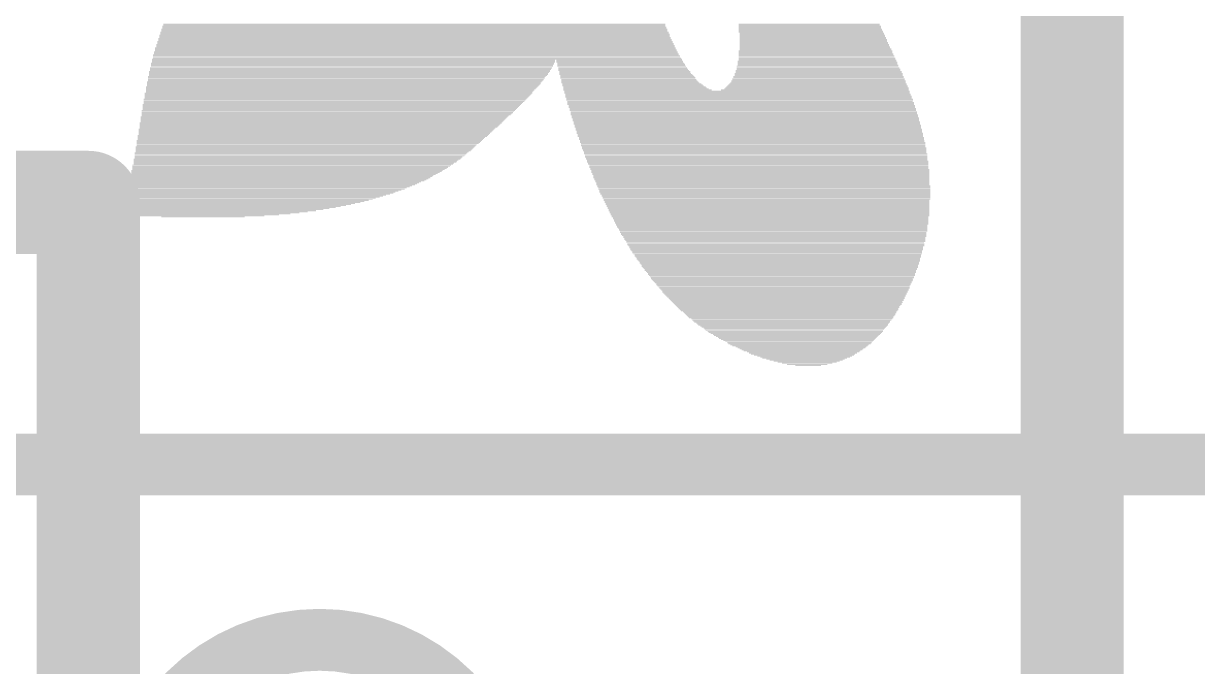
# Model space of a CAD drawing. Extents: x 0.5 to 16, y 1.5 to 29.5.
# Drawn here: x 6.306 to 9.199, y 17.907 to 19.491 of the extents above; entities that cross this region are included whole.
import ezdxf

# ---------------------------------------------------------------- set-up
doc = ezdxf.new("R2010")
doc.units = 0
doc.layers.add('1', color=12, linetype='CONTINUOUS')
doc.layers.add('21', color=40, linetype='CONTINUOUS')

# ---------------------------------------------------------------- blocks, each defined once
blk = doc.blocks.new('RECT')
blk.add_solid([(-0.5, -0.5), (0.5, -0.5), (-0.5, 0.5), (0.5, 0.5)])

msp = doc.modelspace()

# ---------------------------------------------------------------- linework, layer by layer
at = {"layer": '1', "const_width": 0.254}
for points in [[(8.89, 17.78), (8.89, 21.59)], [(6.466, 19.05), (5.08, 19.05)], [(6.466, 17.515), (6.466, 19.05)], [(9.906, 16.764), (8.89, 17.78)]]:
    msp.add_lwpolyline(points, dxfattribs=at)
at = {"layer": '1', "const_width": 0.127}
for points in [[(6.5295, 19.05, 1), (6.4025, 19.05)], [(6.466, 18.9865, 1), (6.466, 19.1135)]]:
    msp.add_lwpolyline(points, format="xyb", dxfattribs=at)
at = {"layer": '21', "const_width": 0.1524}
msp.add_lwpolyline([(5.9722, 18.4046), (10.5378, 18.4046)], dxfattribs=at)
msp.add_lwpolyline([(7.0358, 17.0584, 1), (7.0358, 17.9728, 1), (7.0358, 17.0584)], format="xyb", dxfattribs=at)

# ---------------------------------------------------------------- block references
at = {"layer": '21'}
for p, xscale, yscale in [((7.2694, 19.469), 1.2522, 0.0024), ((7.2694, 19.4766), 1.247, 0.0024), ((7.2694, 19.4741), 1.247, 0.0026), ((7.2694, 19.4715), 1.247, 0.0024), ((7.2681, 19.4842), 1.2394, 0.0024), ((7.2694, 19.4817), 1.242, 0.0024), ((7.2694, 19.4792), 1.242, 0.0026), ((7.2694, 19.4893), 1.237, 0.0024), ((7.2694, 19.4868), 1.237, 0.0026), ((8.2422, 19.4893), 0.3478, 0.0024), ((8.2422, 19.4868), 0.3478, 0.0026), ((8.2435, 19.4842), 0.3504, 0.0024), ((8.2435, 19.4817), 0.3504, 0.0024), ((8.2435, 19.4792), 0.3504, 0.0026), ((8.2448, 19.4766), 0.353, 0.0024), ((8.2448, 19.4741), 0.353, 0.0026), ((8.2461, 19.4715), 0.3556, 0.0024), ((8.2461, 19.469), 0.3556, 0.0024), ((7.2707, 19.4385), 1.275, 0.0024), ((7.2707, 19.4461), 1.27, 0.0024), ((7.2707, 19.4436), 1.27, 0.0024), ((7.2719, 19.4411), 1.2724, 0.0026), ((7.2694, 19.4538), 1.2624, 0.0026), ((7.2707, 19.4512), 1.265, 0.0024), ((7.2707, 19.4487), 1.265, 0.0026), ((7.2694, 19.4614), 1.2572, 0.0026), ((7.2694, 19.4588), 1.2572, 0.0024), ((7.2707, 19.4563), 1.2598, 0.0024), ((7.2694, 19.4665), 1.2522, 0.0026), ((7.2707, 19.4639), 1.2548, 0.0024), ((8.2486, 19.4665), 0.3556, 0.0026), ((8.2486, 19.4639), 0.3556, 0.0024), ((8.2498, 19.4614), 0.358, 0.0026), ((8.2498, 19.4588), 0.358, 0.0024), ((8.2511, 19.4563), 0.3606, 0.0024), ((8.2511, 19.4538), 0.3606, 0.0026), ((8.2524, 19.4512), 0.3632, 0.0024), ((8.2524, 19.4487), 0.3632, 0.0026), ((8.2524, 19.4461), 0.3632, 0.0024), ((8.2537, 19.4436), 0.3658, 0.0024), ((8.2537, 19.4411), 0.3658, 0.0026), ((8.2549, 19.4385), 0.3682, 0.0024), ((7.2732, 19.4131), 1.2954, 0.0024), ((7.2745, 19.4106), 1.298, 0.0026), ((7.2732, 19.4207), 1.2902, 0.0024), ((7.2732, 19.4182), 1.2902, 0.0024), ((7.2745, 19.4157), 1.2928, 0.0026), ((7.2719, 19.4309), 1.2826, 0.0024), ((7.2719, 19.4284), 1.2826, 0.0026), ((7.2732, 19.4258), 1.2852, 0.0024), ((7.2732, 19.4233), 1.2852, 0.0026), ((7.272, 19.436), 1.2776, 0.0026), ((7.272, 19.4334), 1.2776, 0.0024), ((8.2575, 19.4233), 0.3784, 0.0026), ((8.2575, 19.4207), 0.3784, 0.0024), ((8.2575, 19.4182), 0.3784, 0.0024), ((8.2588, 19.4157), 0.381, 0.0026), ((8.2588, 19.4131), 0.381, 0.0024), ((8.26, 19.4106), 0.3834, 0.0026), ((8.2549, 19.436), 0.3682, 0.0026), ((8.2562, 19.4334), 0.3708, 0.0024), ((8.2562, 19.4309), 0.3708, 0.0024), ((8.2575, 19.4284), 0.3734, 0.0026), ((8.2575, 19.4258), 0.3734, 0.0024), ((7.1132, 19.3826), 0.9906, 0.0024), ((7.1132, 19.3801), 0.9906, 0.0024), ((7.117, 19.3928), 0.993, 0.0024), ((7.117, 19.3903), 0.993, 0.0026), ((7.1158, 19.3877), 0.9906, 0.0024), ((7.1158, 19.3852), 0.9906, 0.0026), ((7.2758, 19.403), 1.3056, 0.0026), ((7.1195, 19.4004), 0.993, 0.0024), ((7.1195, 19.3979), 0.993, 0.0026), ((7.1195, 19.3953), 0.993, 0.0024), ((7.2745, 19.408), 1.298, 0.0024), ((7.2757, 19.4055), 1.3004, 0.0024), ((7.7736, 19.4004), 0.3098, 0.0024), ((7.7749, 19.3979), 0.3124, 0.0026), ((7.7749, 19.3953), 0.3124, 0.0024), ((7.7774, 19.3928), 0.3124, 0.0024), ((7.7787, 19.3903), 0.315, 0.0026), ((7.7787, 19.3877), 0.315, 0.0024), ((7.7799, 19.3852), 0.3174, 0.0026), ((7.7825, 19.3826), 0.3174, 0.0024), ((7.7825, 19.3801), 0.3174, 0.0024), ((8.2626, 19.3852), 0.3988, 0.0026), ((8.2638, 19.3826), 0.4012, 0.0024), ((8.2638, 19.3801), 0.4012, 0.0024), ((8.2613, 19.3979), 0.3912, 0.0026), ((8.2625, 19.3953), 0.3936, 0.0024), ((8.2625, 19.3928), 0.3936, 0.0024), ((8.2625, 19.3903), 0.3936, 0.0026), ((8.2638, 19.3877), 0.3962, 0.0024), ((8.26, 19.408), 0.3834, 0.0024), ((8.2613, 19.4055), 0.386, 0.0024), ((8.2613, 19.403), 0.386, 0.0026), ((8.2626, 19.4004), 0.3886, 0.0024), ((7.103, 19.3598), 0.9804, 0.0026), ((7.1017, 19.3572), 0.9778, 0.0024), ((7.1017, 19.3547), 0.9778, 0.0024), ((7.1005, 19.3522), 0.9754, 0.0026), ((7.1094, 19.3725), 0.988, 0.0026), ((7.1081, 19.3699), 0.9854, 0.0024), ((7.1069, 19.3674), 0.983, 0.0024), ((7.1069, 19.3649), 0.983, 0.0026), ((7.1056, 19.3623), 0.9804, 0.0024), ((7.1119, 19.3776), 0.988, 0.0026), ((7.1106, 19.375), 0.9854, 0.0024), ((7.7838, 19.3776), 0.32, 0.0026), ((7.785, 19.375), 0.3224, 0.0024), ((7.7876, 19.3725), 0.3226, 0.0026), ((7.7876, 19.3699), 0.3226, 0.0024), ((7.7888, 19.3674), 0.325, 0.0024), ((7.7901, 19.3649), 0.3276, 0.0026), ((7.7926, 19.3623), 0.3276, 0.0024), ((7.7939, 19.3598), 0.3302, 0.0026), ((7.7952, 19.3572), 0.3328, 0.0024), ((7.7952, 19.3547), 0.3328, 0.0024), ((7.7977, 19.3522), 0.3326, 0.0026), ((8.2651, 19.3547), 0.4242, 0.0024), ((8.2651, 19.3522), 0.4242, 0.0026), ((8.2651, 19.3598), 0.419, 0.0026), ((8.2651, 19.3572), 0.419, 0.0024), ((8.2651, 19.3674), 0.414, 0.0024), ((8.2651, 19.3649), 0.414, 0.0026), ((8.2651, 19.3623), 0.414, 0.0024), ((8.2638, 19.375), 0.4064, 0.0024), ((8.2651, 19.3725), 0.409, 0.0026), ((8.2651, 19.3699), 0.409, 0.0024), ((8.2651, 19.3776), 0.4038, 0.0026), ((7.0904, 19.3344), 0.9652, 0.0026), ((7.0891, 19.3318), 0.9626, 0.0024), ((7.0878, 19.3293), 0.96, 0.0024), ((7.0865, 19.3268), 0.9574, 0.0026), ((7.0853, 19.3242), 0.955, 0.0024), ((7.0967, 19.3471), 0.9728, 0.0026), ((7.0954, 19.3445), 0.9702, 0.0024), ((7.0954, 19.342), 0.9702, 0.0024), ((7.0941, 19.3395), 0.9676, 0.0026), ((7.0929, 19.3369), 0.9652, 0.0024), ((7.0992, 19.3496), 0.9728, 0.0024), ((7.799, 19.3496), 0.3352, 0.0024), ((7.8003, 19.3471), 0.3378, 0.0026), ((7.8015, 19.3445), 0.3402, 0.0024), ((7.8053, 19.342), 0.3428, 0.0024), ((7.8066, 19.3395), 0.3454, 0.0026), ((7.8079, 19.3369), 0.348, 0.0024), ((7.8117, 19.3344), 0.3504, 0.0026), ((7.813, 19.3318), 0.353, 0.0024), ((7.8155, 19.3293), 0.358, 0.0024), ((7.8193, 19.3268), 0.3656, 0.0026), ((8.0644, 19.3242), 0.8508, 0.0024), ((8.2562, 19.3268), 0.4622, 0.0026), ((8.26, 19.3293), 0.4546, 0.0024), ((8.2613, 19.3318), 0.4522, 0.0024), ((8.2613, 19.3344), 0.447, 0.0026), ((8.2625, 19.3369), 0.4444, 0.0024), ((8.2626, 19.3395), 0.4394, 0.0026), ((8.2638, 19.342), 0.4368, 0.0024), ((8.2638, 19.3445), 0.4318, 0.0024), ((8.2651, 19.3496), 0.4292, 0.0024), ((8.2651, 19.3471), 0.4292, 0.0026), ((7.0738, 19.3039), 0.9422, 0.0024), ((7.0726, 19.3014), 0.9398, 0.0026), ((7.0713, 19.2988), 0.9372, 0.0024), ((7.07, 19.2963), 0.9346, 0.0026), ((7.0688, 19.2937), 0.9322, 0.0024), ((7.0827, 19.3191), 0.955, 0.0024), ((7.0814, 19.3166), 0.9524, 0.0024), ((7.0802, 19.3141), 0.95, 0.0026), ((7.0789, 19.3115), 0.9474, 0.0024), ((7.0776, 19.309), 0.9448, 0.0026), ((7.0764, 19.3064), 0.9424, 0.0024), ((7.084, 19.3217), 0.9524, 0.0026), ((8.0644, 19.3217), 0.8508, 0.0026), ((8.0644, 19.3191), 0.8508, 0.0024), ((8.0669, 19.3166), 0.8508, 0.0024), ((8.0669, 19.3141), 0.8508, 0.0026), ((8.0682, 19.3115), 0.8534, 0.0024), ((8.0682, 19.309), 0.8534, 0.0026), ((8.0695, 19.3064), 0.8508, 0.0024), ((8.0708, 19.3039), 0.8534, 0.0024), ((8.0708, 19.3014), 0.8534, 0.0026), ((8.072, 19.2988), 0.8508, 0.0024), ((8.0733, 19.2963), 0.8534, 0.0026), ((8.0733, 19.2937), 0.8534, 0.0024), ((7.0573, 19.276), 0.9194, 0.0026), ((7.056, 19.2734), 0.9168, 0.0024), ((7.0548, 19.2709), 0.9144, 0.0026), ((7.0535, 19.2683), 0.9118, 0.0024), ((7.0522, 19.2658), 0.9092, 0.0024), ((7.0662, 19.2912), 0.9322, 0.0024), ((7.0649, 19.2887), 0.9296, 0.0026), ((7.0636, 19.2861), 0.927, 0.0024), ((7.0624, 19.2836), 0.9246, 0.0026), ((7.0611, 19.281), 0.922, 0.0024), ((7.0598, 19.2785), 0.9194, 0.0024), ((8.0733, 19.2912), 0.8534, 0.0024), ((8.0759, 19.2887), 0.8534, 0.0026), ((8.0759, 19.2861), 0.8534, 0.0024), ((8.0759, 19.2836), 0.8534, 0.0026), ((8.0784, 19.281), 0.8534, 0.0024), ((8.0784, 19.2785), 0.8534, 0.0024), ((8.0784, 19.276), 0.8534, 0.0026), ((8.0809, 19.2734), 0.8534, 0.0024), ((8.0809, 19.2709), 0.8534, 0.0026), ((8.0809, 19.2683), 0.8534, 0.0024), ((8.0822, 19.2658), 0.856, 0.0024), ((7.0383, 19.2455), 0.8916, 0.0026), ((7.037, 19.2429), 0.889, 0.0024), ((7.0357, 19.2404), 0.8864, 0.0024), ((7.0344, 19.2379), 0.8838, 0.0026), ((7.0472, 19.2607), 0.9042, 0.0024), ((7.0459, 19.2582), 0.9016, 0.0026), ((7.0446, 19.2556), 0.899, 0.0024), ((7.0434, 19.2531), 0.8966, 0.0024), ((7.0421, 19.2506), 0.894, 0.0026), ((7.0408, 19.248), 0.8914, 0.0024), ((7.0497, 19.2633), 0.9042, 0.0026), ((8.0835, 19.2633), 0.8534, 0.0026), ((8.0835, 19.2607), 0.8534, 0.0024), ((8.0848, 19.2582), 0.856, 0.0026), ((8.086, 19.2556), 0.8534, 0.0024), ((8.086, 19.2531), 0.8534, 0.0024), ((8.086, 19.2506), 0.8534, 0.0026), ((8.0886, 19.248), 0.8534, 0.0024), ((8.0886, 19.2455), 0.8534, 0.0026), ((8.0886, 19.2429), 0.8534, 0.0024), ((8.0911, 19.2404), 0.8534, 0.0024), ((8.0911, 19.2379), 0.8534, 0.0026), ((7.0192, 19.215), 0.8636, 0.0024), ((7.0179, 19.2125), 0.861, 0.0026), ((7.0154, 19.2099), 0.856, 0.0024), ((7.0141, 19.2074), 0.8534, 0.0026), ((7.0281, 19.2302), 0.8762, 0.0024), ((7.0268, 19.2277), 0.8736, 0.0024), ((7.0256, 19.2252), 0.8712, 0.0026), ((7.0243, 19.2226), 0.8686, 0.0024), ((7.023, 19.2201), 0.866, 0.0026), ((7.0218, 19.2175), 0.8636, 0.0024), ((7.0332, 19.2353), 0.8814, 0.0024), ((7.0306, 19.2328), 0.8762, 0.0026), ((8.0911, 19.2353), 0.8534, 0.0024), ((8.0923, 19.2328), 0.8508, 0.0026), ((8.0936, 19.2302), 0.8534, 0.0024), ((8.0936, 19.2277), 0.8534, 0.0024), ((8.0949, 19.2252), 0.8508, 0.0026), ((8.0949, 19.2226), 0.8508, 0.0024), ((8.0962, 19.2201), 0.8534, 0.0026), ((8.0974, 19.2175), 0.8508, 0.0024), ((8.0974, 19.215), 0.8508, 0.0024), ((8.0974, 19.2125), 0.8508, 0.0026), ((8.1, 19.2099), 0.8508, 0.0024), ((8.1, 19.2074), 0.8508, 0.0026), ((7.0002, 19.1871), 0.8356, 0.0026), ((6.9989, 19.1845), 0.833, 0.0024), ((6.9976, 19.182), 0.8304, 0.0026), ((6.9964, 19.1794), 0.828, 0.0024), ((7.0103, 19.2023), 0.8508, 0.0024), ((7.0091, 19.1998), 0.8484, 0.0026), ((7.0078, 19.1972), 0.8458, 0.0024), ((7.0065, 19.1947), 0.8432, 0.0026), ((7.004, 19.1921), 0.8382, 0.0024), ((7.0027, 19.1896), 0.8356, 0.0024), ((7.0128, 19.2048), 0.8508, 0.0024), ((8.1, 19.2048), 0.8508, 0.0024), ((8.1013, 19.2023), 0.8484, 0.0024), ((8.1013, 19.1998), 0.8484, 0.0026), ((8.1025, 19.1972), 0.8508, 0.0024), ((8.1038, 19.1947), 0.8484, 0.0026), ((8.1038, 19.1921), 0.8484, 0.0024), ((8.1038, 19.1896), 0.8484, 0.0024), ((8.1051, 19.1871), 0.8458, 0.0026), ((8.1063, 19.1845), 0.8482, 0.0024), ((8.1063, 19.182), 0.8482, 0.0026), ((8.1076, 19.1794), 0.8458, 0.0024), ((6.9799, 19.1566), 0.8052, 0.0026), ((6.9773, 19.154), 0.8, 0.0024), ((6.976, 19.1515), 0.7974, 0.0024), ((6.9748, 19.149), 0.795, 0.0026), ((6.99, 19.1718), 0.8204, 0.0024), ((6.9887, 19.1693), 0.8178, 0.0026), ((6.9875, 19.1667), 0.8154, 0.0024), ((6.9862, 19.1642), 0.8128, 0.0024), ((6.9836, 19.1617), 0.8076, 0.0026), ((6.9824, 19.1591), 0.8052, 0.0024), ((6.9951, 19.1769), 0.8254, 0.0024), ((6.9926, 19.1744), 0.8204, 0.0026), ((8.1076, 19.1769), 0.8458, 0.0024), ((8.1089, 19.1744), 0.8432, 0.0026), ((8.1089, 19.1718), 0.8432, 0.0024), ((8.1102, 19.1693), 0.8458, 0.0026), ((8.1114, 19.1667), 0.8432, 0.0024), ((8.1114, 19.1642), 0.8432, 0.0024), ((8.1114, 19.1617), 0.8432, 0.0026), ((8.1127, 19.1591), 0.8408, 0.0024), ((8.1127, 19.1566), 0.8408, 0.0026), ((8.114, 19.154), 0.8382, 0.0024), ((8.1152, 19.1515), 0.8406, 0.0024), ((8.1152, 19.149), 0.8406, 0.0026), ((6.9557, 19.1286), 0.767, 0.0024), ((6.9544, 19.1261), 0.7644, 0.0024), ((6.9519, 19.1236), 0.7594, 0.0026), ((6.9494, 19.121), 0.7544, 0.0024), ((6.9671, 19.1413), 0.7848, 0.0024), ((6.9659, 19.1388), 0.7824, 0.0024), ((6.9633, 19.1363), 0.7772, 0.0026), ((6.962, 19.1337), 0.7746, 0.0024), ((6.9595, 19.1312), 0.7696, 0.0026), ((6.9722, 19.1464), 0.7898, 0.0024), ((6.971, 19.1439), 0.7874, 0.0026), ((8.1165, 19.1464), 0.8382, 0.0024), ((8.1165, 19.1439), 0.8382, 0.0026), ((8.1178, 19.1413), 0.8356, 0.0024), ((8.1178, 19.1388), 0.8356, 0.0024), ((8.1178, 19.1363), 0.8356, 0.0026), ((8.119, 19.1337), 0.833, 0.0024), ((8.1203, 19.1312), 0.8356, 0.0026), ((8.1216, 19.1286), 0.8332, 0.0024), ((8.1216, 19.1261), 0.8332, 0.0024), ((8.1216, 19.1236), 0.8332, 0.0026), ((8.1229, 19.121), 0.8306, 0.0024), ((6.924, 19.0982), 0.7138, 0.0026), ((6.9214, 19.0956), 0.7086, 0.0024), ((6.9189, 19.0931), 0.7036, 0.0026), ((6.9418, 19.1134), 0.7442, 0.0024), ((6.9392, 19.1109), 0.739, 0.0026), ((6.9367, 19.1083), 0.734, 0.0024), ((6.9341, 19.1058), 0.7288, 0.0026), ((6.9316, 19.1032), 0.7238, 0.0024), ((6.9278, 19.1007), 0.7162, 0.0024), ((6.9468, 19.1185), 0.7492, 0.0026), ((6.9443, 19.1159), 0.7442, 0.0024), ((8.1229, 19.1185), 0.8306, 0.0026), ((8.1241, 19.1159), 0.828, 0.0024), ((8.1241, 19.1134), 0.828, 0.0024), ((8.1241, 19.1109), 0.828, 0.0026), ((8.1254, 19.1083), 0.8254, 0.0024), ((8.1254, 19.1058), 0.8254, 0.0026), ((8.1267, 19.1032), 0.823, 0.0024), ((8.1267, 19.1007), 0.823, 0.0024), ((8.1279, 19.0982), 0.8204, 0.0026), ((8.1279, 19.0956), 0.8204, 0.0024), ((8.1279, 19.0931), 0.8204, 0.0026), ((6.8858, 19.0702), 0.6476, 0.0024), ((6.8808, 19.0677), 0.6376, 0.0026), ((6.877, 19.0651), 0.63, 0.0024), ((6.8731, 19.0626), 0.6222, 0.0024), ((6.9049, 19.0829), 0.6806, 0.0024), ((6.9011, 19.0804), 0.673, 0.0026), ((6.8973, 19.0778), 0.6654, 0.0024), ((6.8935, 19.0753), 0.6578, 0.0024), ((6.891, 19.0728), 0.6528, 0.0026), ((6.9151, 19.0905), 0.696, 0.0024), ((6.9125, 19.088), 0.6908, 0.0024), ((6.9087, 19.0855), 0.6832, 0.0026), ((8.1305, 19.0905), 0.8204, 0.0024), ((8.1305, 19.088), 0.8204, 0.0024), ((8.1317, 19.0855), 0.8178, 0.0026), ((8.1317, 19.0829), 0.8178, 0.0024), ((8.133, 19.0804), 0.8152, 0.0026), ((8.133, 19.0778), 0.8152, 0.0024), ((8.133, 19.0753), 0.8152, 0.0024), ((8.1343, 19.0728), 0.8128, 0.0026), ((8.1343, 19.0702), 0.8128, 0.0024), ((8.1355, 19.0677), 0.8102, 0.0026), ((8.1355, 19.0651), 0.8102, 0.0024), ((8.1368, 19.0626), 0.8076, 0.0024), ((6.8224, 19.0397), 0.5308, 0.0024), ((6.816, 19.0372), 0.518, 0.0024), ((6.8084, 19.0347), 0.5028, 0.0026), ((6.8579, 19.055), 0.5968, 0.0026), ((6.8528, 19.0524), 0.5866, 0.0024), ((6.8478, 19.0499), 0.5766, 0.0024), ((6.8414, 19.0474), 0.5638, 0.0026), ((6.8363, 19.0448), 0.5536, 0.0024), ((6.83, 19.0423), 0.541, 0.0026), ((6.8681, 19.0601), 0.6122, 0.0026), ((6.8643, 19.0575), 0.6046, 0.0024), ((8.1368, 19.0601), 0.8076, 0.0026), ((8.1381, 19.0575), 0.8052, 0.0024), ((8.1368, 19.055), 0.8026, 0.0026), ((8.1381, 19.0524), 0.8, 0.0024), ((8.1381, 19.0499), 0.8, 0.0024), ((8.1394, 19.0474), 0.7976, 0.0026), ((8.1394, 19.0448), 0.7976, 0.0024), ((8.1406, 19.0423), 0.795, 0.0026), ((8.1406, 19.0397), 0.795, 0.0024), ((8.1419, 19.0372), 0.7924, 0.0024), ((8.1419, 19.0347), 0.7924, 0.0026), ((6.7804, 19.027), 0.452, 0.0024), ((6.7703, 19.0245), 0.4318, 0.0024), ((6.7589, 19.022), 0.409, 0.0026), ((6.7449, 19.0194), 0.381, 0.0024), ((6.8008, 19.0321), 0.4876, 0.0024), ((6.7919, 19.0296), 0.4698, 0.0026), ((6.7449, 19.0169), 0.3098, 0.0026), ((6.7487, 19.0143), 0.2056, 0.0024), ((8.1432, 19.0321), 0.79, 0.0024), ((8.1432, 19.0296), 0.79, 0.0026), ((8.1445, 19.027), 0.7874, 0.0024), ((8.1445, 19.0245), 0.7874, 0.0024), ((8.1457, 19.022), 0.7848, 0.0026), ((8.1457, 19.0194), 0.7848, 0.0024), ((8.147, 19.0169), 0.7824, 0.0026), ((8.1457, 19.0143), 0.7798, 0.0024), ((8.147, 19.0118), 0.7772, 0.0024), ((8.147, 19.0093), 0.7772, 0.0026), ((8.1482, 19.0067), 0.7746, 0.0024), ((8.1482, 19.0042), 0.7746, 0.0026), ((8.1495, 19.0016), 0.772, 0.0024), ((8.1495, 18.9991), 0.772, 0.0024), ((8.1508, 18.9966), 0.7696, 0.0026), ((8.1495, 18.994), 0.767, 0.0024), ((8.1508, 18.9915), 0.7646, 0.0026), ((8.1508, 18.9889), 0.7646, 0.0024), ((8.1521, 18.9864), 0.762, 0.0024), ((8.1533, 18.9839), 0.7594, 0.0026), ((8.1533, 18.9813), 0.7594, 0.0024), ((8.1546, 18.9788), 0.7568, 0.0026), ((8.1533, 18.9762), 0.7542, 0.0024), ((8.1546, 18.9737), 0.7518, 0.0024), ((8.1546, 18.9712), 0.7518, 0.0026), ((8.1558, 18.9686), 0.7492, 0.0024), ((8.1571, 18.9661), 0.7466, 0.0026), ((8.1559, 18.9635), 0.7442, 0.0024), ((8.1571, 18.961), 0.7416, 0.0024), ((8.1571, 18.9585), 0.7416, 0.0026), ((8.1584, 18.9559), 0.739, 0.0024), ((8.1597, 18.9534), 0.7366, 0.0026), ((8.1584, 18.9508), 0.734, 0.0024), ((8.1597, 18.9483), 0.7316, 0.0024), ((8.1597, 18.9458), 0.7316, 0.0026), ((8.161, 18.9432), 0.729, 0.0024), ((8.1609, 18.9407), 0.7238, 0.0026), ((8.1609, 18.9381), 0.7238, 0.0024), ((8.1622, 18.9356), 0.7212, 0.0024), ((8.1622, 18.9331), 0.7212, 0.0026), ((8.1622, 18.9305), 0.7162, 0.0024), ((8.1635, 18.928), 0.7138, 0.0026), ((8.1635, 18.9254), 0.7138, 0.0024), ((8.1648, 18.9229), 0.7112, 0.0024), ((8.1647, 18.9204), 0.706, 0.0026), ((8.1647, 18.9178), 0.706, 0.0024), ((8.166, 18.9153), 0.7034, 0.0026), ((8.166, 18.9127), 0.6984, 0.0024), ((8.166, 18.9102), 0.6984, 0.0024), ((8.1673, 18.9077), 0.696, 0.0026), ((8.1686, 18.9051), 0.6934, 0.0024), ((8.1686, 18.9026), 0.6884, 0.0026), ((8.1686, 18.9), 0.6884, 0.0024), ((8.1699, 18.8975), 0.6858, 0.0024), ((8.1698, 18.895), 0.6806, 0.0026), ((8.1698, 18.8924), 0.6806, 0.0024), ((8.1711, 18.8899), 0.6782, 0.0026), ((8.1711, 18.8873), 0.673, 0.0024), ((8.1724, 18.8848), 0.6706, 0.0024), ((8.1711, 18.8823), 0.668, 0.0026), ((8.1724, 18.8797), 0.6654, 0.0024), ((8.1736, 18.8772), 0.6628, 0.0026), ((8.1736, 18.8746), 0.6578, 0.0024), ((8.1736, 18.8721), 0.6578, 0.0024), ((8.1749, 18.8696), 0.6552, 0.0026), ((8.1749, 18.867), 0.6502, 0.0024), ((8.1762, 18.8645), 0.6476, 0.0026), ((8.1749, 18.8619), 0.645, 0.0024), ((8.1762, 18.8594), 0.6426, 0.0024), ((8.1774, 18.8569), 0.64, 0.0026), ((8.1775, 18.8543), 0.635, 0.0024), ((8.1787, 18.8518), 0.6324, 0.0026), ((8.1787, 18.8492), 0.6272, 0.0024), ((8.1787, 18.8467), 0.6272, 0.0024), ((8.1787, 18.8442), 0.6222, 0.0026), ((8.18, 18.8416), 0.6198, 0.0024), ((8.1813, 18.8391), 0.6172, 0.0026), ((8.1813, 18.8365), 0.6122, 0.0024), ((8.1826, 18.834), 0.6096, 0.0024), ((8.1825, 18.8315), 0.6044, 0.0026), ((8.1825, 18.8289), 0.6044, 0.0024), ((8.1825, 18.8264), 0.5994, 0.0026), ((8.1838, 18.8238), 0.5968, 0.0024), ((8.1838, 18.8213), 0.5918, 0.0024), ((8.1851, 18.8188), 0.5892, 0.0026), ((8.1851, 18.8162), 0.5842, 0.0024), ((8.1863, 18.8137), 0.5816, 0.0026), ((8.1864, 18.8111), 0.5766, 0.0024), ((8.1876, 18.8086), 0.574, 0.0024), ((8.1876, 18.8061), 0.5688, 0.0026), ((8.1889, 18.8035), 0.5664, 0.0024), ((8.1889, 18.801), 0.5614, 0.0026), ((8.1902, 18.7984), 0.5588, 0.0024), ((8.1901, 18.7959), 0.5536, 0.0024), ((8.1902, 18.7934), 0.5486, 0.0026), ((8.1914, 18.7908), 0.546, 0.0024), ((8.1914, 18.7883), 0.541, 0.0026), ((8.1927, 18.7857), 0.5384, 0.0024), ((8.1927, 18.7832), 0.5334, 0.0024), ((8.194, 18.7807), 0.5258, 0.0026), ((8.1952, 18.7781), 0.5232, 0.0024), ((8.1952, 18.7756), 0.518, 0.0026), ((8.1965, 18.773), 0.5156, 0.0024), ((8.1965, 18.7705), 0.5104, 0.0024), ((8.1965, 18.768), 0.5054, 0.0026), ((8.1978, 18.7654), 0.503, 0.0024), ((8.199, 18.7629), 0.4952, 0.0026), ((8.1991, 18.7603), 0.4902, 0.0024), ((8.199, 18.7578), 0.485, 0.0024), ((8.2003, 18.7553), 0.4826, 0.0026), ((8.2016, 18.7527), 0.475, 0.0024), ((8.2016, 18.7502), 0.4698, 0.0026), ((8.2029, 18.7476), 0.4674, 0.0024), ((8.2041, 18.7451), 0.4596, 0.0024), ((8.2041, 18.7426), 0.4546, 0.0026), ((8.2054, 18.74), 0.447, 0.0024), ((8.2054, 18.7375), 0.442, 0.0026), ((8.2054, 18.7349), 0.4368, 0.0024), ((8.208, 18.7324), 0.4318, 0.0024), ((8.2079, 18.7299), 0.4266, 0.0026), ((8.2092, 18.7273), 0.419, 0.0024), ((8.2105, 18.7248), 0.4114, 0.0026), ((8.2105, 18.7222), 0.4064, 0.0024), ((8.2118, 18.7197), 0.3988, 0.0024), ((8.213, 18.7172), 0.391, 0.0026), ((8.213, 18.7146), 0.386, 0.0024), ((8.2143, 18.7121), 0.3784, 0.0026), ((8.2156, 18.7095), 0.3708, 0.0024), ((8.2168, 18.707), 0.3632, 0.0024), ((8.2181, 18.7045), 0.3556, 0.0026), ((8.2181, 18.7019), 0.3504, 0.0024), ((8.2181, 18.6994), 0.3404, 0.0026), ((8.2194, 18.6968), 0.3328, 0.0024), ((8.2219, 18.6943), 0.3226, 0.0024), ((8.2232, 18.6918), 0.315, 0.0026), ((8.2232, 18.6892), 0.3048, 0.0024), ((8.2245, 18.6867), 0.2972, 0.0026), ((8.2245, 18.6841), 0.287, 0.0024), ((8.227, 18.6816), 0.2768, 0.0024), ((8.227, 18.6791), 0.2666, 0.0026), ((8.227, 18.6765), 0.2566, 0.0024), ((8.2295, 18.674), 0.2462, 0.0026), ((8.2308, 18.6714), 0.2336, 0.0024), ((8.2321, 18.6689), 0.221, 0.0024), ((8.2308, 18.6664), 0.2082, 0.0026), ((8.2333, 18.6638), 0.193, 0.0024), ((8.2346, 18.6613), 0.1802, 0.0026), ((8.2359, 18.6587), 0.1626, 0.0024), ((8.2372, 18.6562), 0.1448, 0.0024), ((8.2371, 18.6537), 0.1244, 0.0026), ((8.2371, 18.6511), 0.099, 0.0024), ((8.2397, 18.6486), 0.0634, 0.0026)]:
    msp.add_blockref('RECT', p, dxfattribs=dict(at, xscale=xscale, yscale=yscale))

doc.saveas('drawing.dxf')
